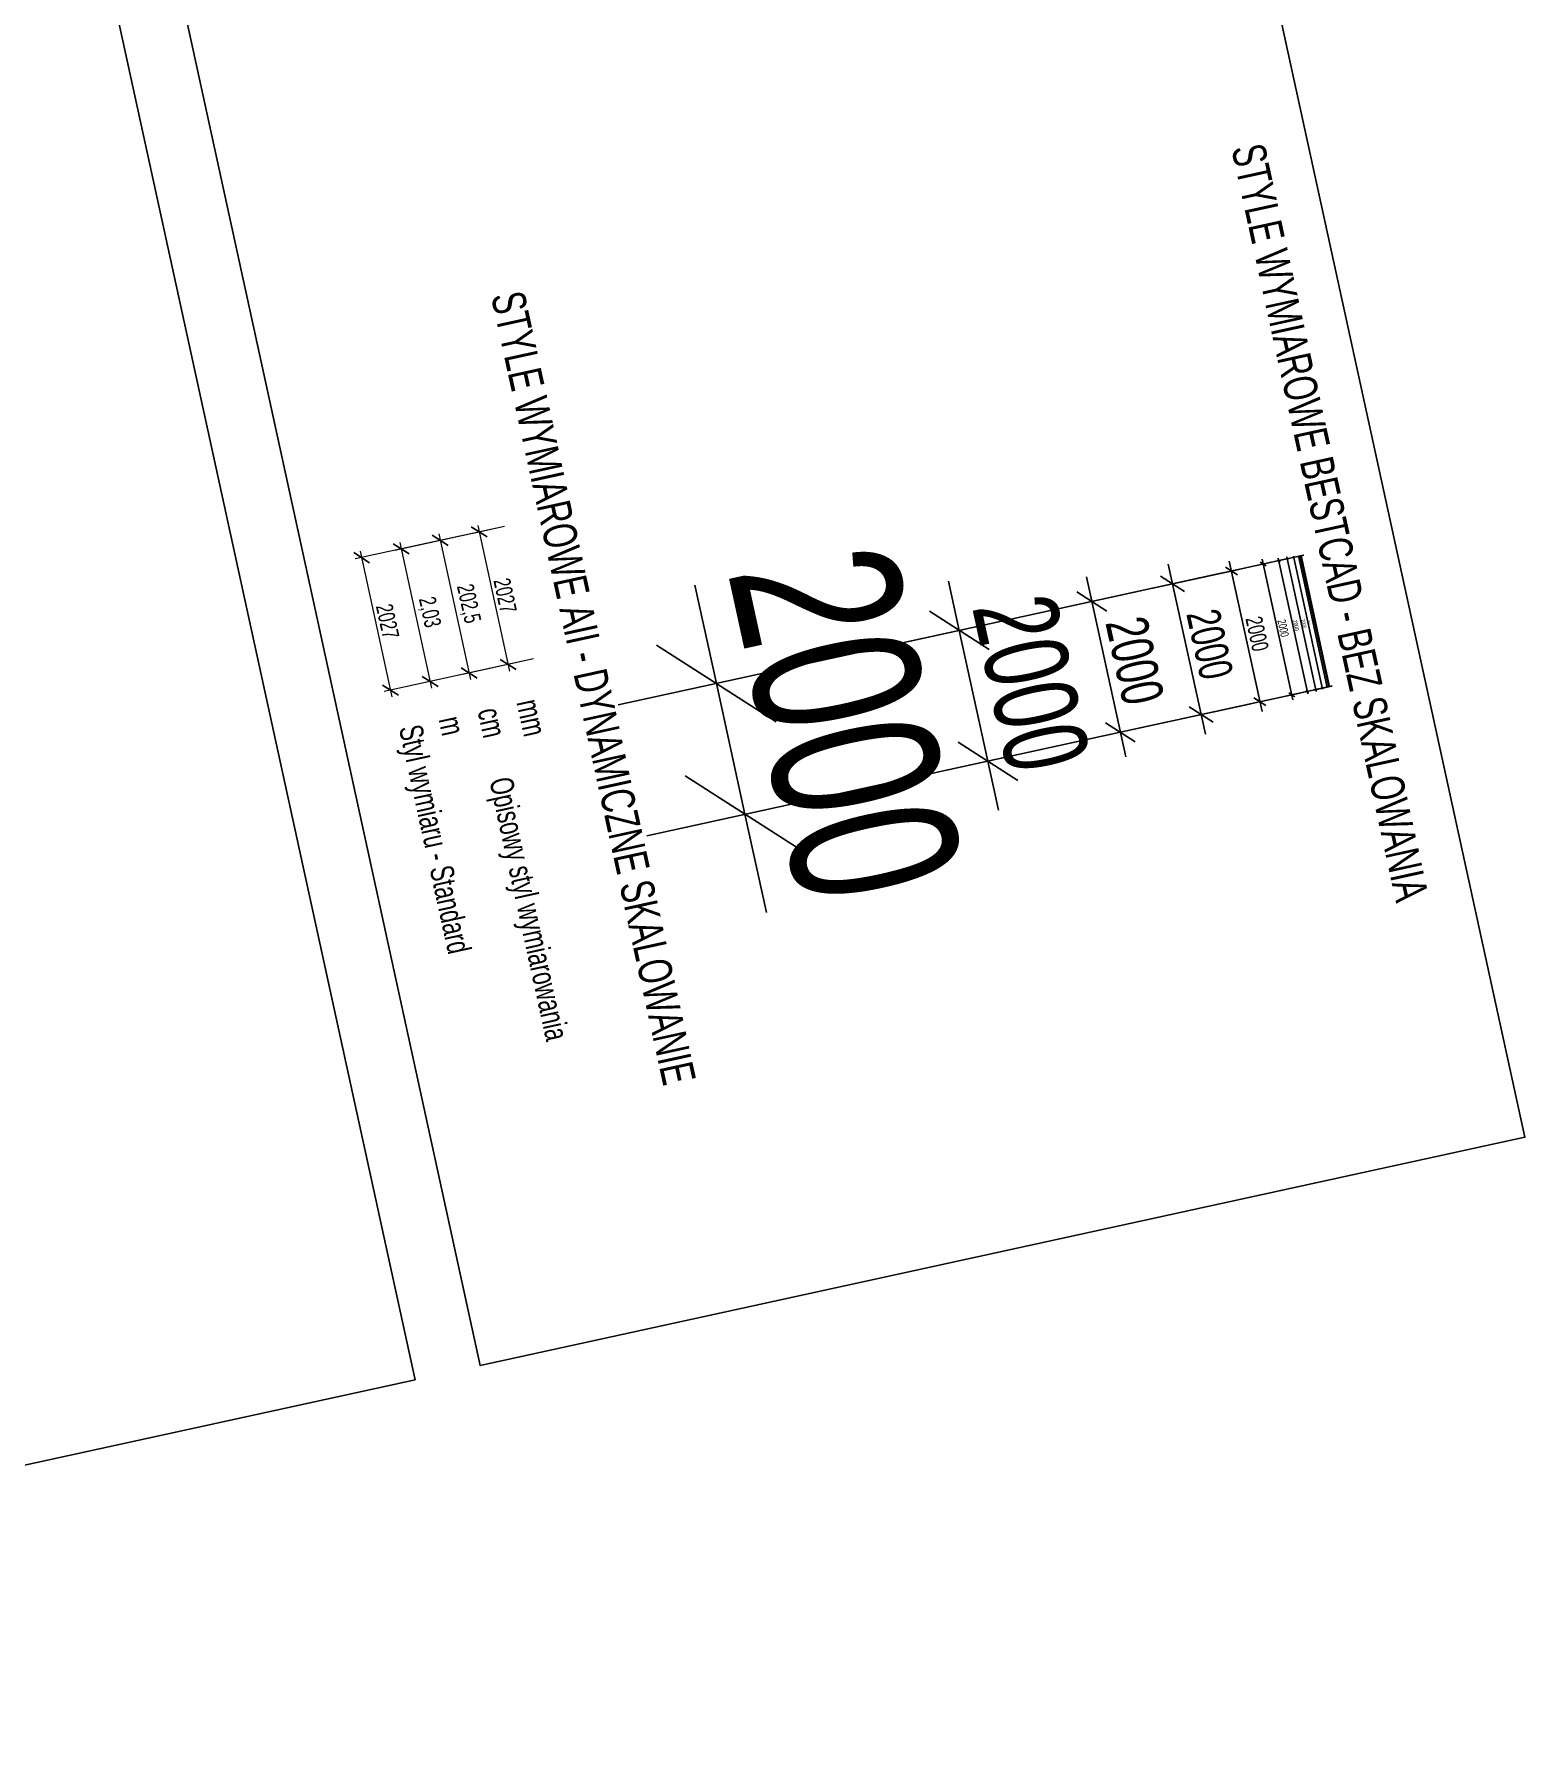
# Model space of a CAD drawing. Header units: metres. Extents: x 8416582 to 8417409, y 5771873 to 5772737.
# Drawn here: x 8416793.71 to 8416815.99, y 5772682.66 to 5772708.14 of the extents above; entities that cross this region are included whole.
import ezdxf
from ezdxf.enums import TextEntityAlignment as Align

# ---------------------------------------------------------------- set-up
doc = ezdxf.new("R2010")
doc.units = ezdxf.units.M
doc.header["$PDSIZE"] = 0.05
doc.layers.add('AII_M_opisy', color=1, linetype='Continuous', lineweight=25)
doc.layers.add('AII_M_opisy wymiary', color=1, linetype='Continuous', lineweight=25)
doc.layers.add('AII_M_pomoc', color=30, linetype='Continuous', plot=False)
doc.styles.add('CDMSTYLE', font='CDMSIMPL.shx', dxfattribs={"width": 0.7, "bigfont": 'CDMBIGPL.shx'})
doc.dimstyles.new('A2_wymiar_CM', dxfattribs={"dimscale": 0.1, "dimtxt": 2.5, "dimasz": 2, "dimexe": 1, "dimexo": 3, "dimgap": 0.5, "dimtad": 1, "dimdec": 1, "dimlfac": 100, "dimrnd": 0.5, "dimzin": 9, "dimtxsty": 'CDMSTYLE', "dimblk": 'OBLIQUE', "dimcen": 2.5, "dimdle": 1, "dimclrd": 7, "dimclre": 7, "dimadec": 1, "dimazin": 2, "dimtfac": 1, "dimtdec": 1, "dimtix": 1, "dimtmove": 2, "dimatfit": 3, "dimfxl": 1, "dimtvp": 1, "dimtolj": 1, "dimtzin": 0, "dimlwd": 18, "dimlwe": 18, "dimarcsym": 0})
doc.dimstyles.new('A2_wymiar_M', dxfattribs={"dimscale": 0.1, "dimtxt": 2.5, "dimasz": 2, "dimexe": 1, "dimexo": 3, "dimgap": 0.5, "dimtad": 1, "dimrnd": 0.01, "dimzin": 9, "dimtxsty": 'CDMSTYLE', "dimblk": 'OBLIQUE', "dimcen": 2.5, "dimdle": 1, "dimclrd": 7, "dimclre": 7, "dimadec": 1, "dimazin": 2, "dimtfac": 1, "dimtix": 1, "dimtmove": 2, "dimatfit": 3, "dimfxl": 1, "dimtvp": 1, "dimtolj": 1, "dimtzin": 0, "dimlwd": 18, "dimlwe": 18, "dimarcsym": 0})
doc.dimstyles.new('A2_Wymiar_MM', dxfattribs={"dimscale": 0.1, "dimtxt": 2.5, "dimasz": 2, "dimexe": 1, "dimexo": 3, "dimgap": 0.5, "dimtad": 1, "dimdec": 0, "dimlfac": 1000, "dimrnd": 1, "dimzin": 1, "dimtxsty": 'CDMSTYLE', "dimblk": 'OBLIQUE', "dimcen": 2.5, "dimdle": 1, "dimclrd": 7, "dimclre": 7, "dimadec": 1, "dimazin": 2, "dimtfac": 1, "dimtdec": 0, "dimtix": 1, "dimtmove": 2, "dimatfit": 0, "dimfxl": 1, "dimtvp": 1, "dimtolj": 1, "dimtzin": 0, "dimlwd": 18, "dimlwe": 18, "dimarcsym": 0})
doc.dimstyles.new('CDM-ME1000MM', dxfattribs={"dimtxt": 2.5, "dimasz": 1.5, "dimexe": 1.5, "dimexo": 5, "dimgap": 0.5, "dimtad": 1, "dimdec": 0, "dimlfac": 1000, "dimrnd": 1, "dimzin": 9, "dimtxsty": 'CDMSTYLE', "dimblk": 'OBLIQUE', "dimcen": 2.5, "dimdle": 1.5, "dimclrd": 9, "dimclre": 9, "dimclrt": 1, "dimadec": 1, "dimazin": 2, "dimtfac": 1, "dimtdec": 1, "dimtix": 1, "dimtmove": 2, "dimatfit": 3, "dimldrblk": 'DOT', "dimfxl": 1, "dimtvp": 1, "dimtolj": 1, "dimtzin": 0, "dimlwd": 25, "dimlwe": 25, "dimarcsym": 0})
doc.dimstyles.new('CDM-ME100MM', dxfattribs={"dimscale": 0.1, "dimtxt": 2.5, "dimasz": 1.5, "dimexe": 1.5, "dimexo": 5, "dimgap": 0.5, "dimtad": 1, "dimdec": 0, "dimlfac": 1000, "dimrnd": 1, "dimzin": 9, "dimtxsty": 'CDMSTYLE', "dimblk": 'OBLIQUE', "dimcen": 2.5, "dimdle": 1.5, "dimclrd": 9, "dimclre": 9, "dimclrt": 1, "dimadec": 1, "dimazin": 2, "dimtfac": 1, "dimtdec": 0, "dimtix": 1, "dimtmove": 2, "dimatfit": 3, "dimfxl": 1, "dimtvp": 1, "dimtolj": 1, "dimtzin": 0, "dimlwd": 25, "dimlwe": 25, "dimarcsym": 0})
doc.dimstyles.new('CDM-ME10MM', dxfattribs={"dimscale": 0.01, "dimtxt": 2.5, "dimasz": 1.5, "dimexe": 1.5, "dimexo": 5, "dimgap": 0.5, "dimtad": 1, "dimdec": 0, "dimlfac": 1000, "dimrnd": 1, "dimzin": 9, "dimtxsty": 'CDMSTYLE', "dimblk": 'OBLIQUE', "dimcen": 2.5, "dimdle": 1.5, "dimclrd": 9, "dimclre": 9, "dimclrt": 1, "dimadec": 1, "dimazin": 2, "dimtfac": 1, "dimtdec": 1, "dimtix": 1, "dimtmove": 2, "dimatfit": 3, "dimldrblk": 'DOT', "dimfxl": 1, "dimtvp": 1, "dimtolj": 1, "dimtzin": 0, "dimlwd": 25, "dimlwe": 25, "dimarcsym": 0})
doc.dimstyles.new('CDM-ME1MM', dxfattribs={"dimscale": 0.001, "dimtxt": 2.5, "dimasz": 1.5, "dimexe": 1.5, "dimexo": 5, "dimgap": 0.5, "dimtad": 1, "dimdec": 0, "dimlfac": 1000, "dimrnd": 1, "dimzin": 9, "dimtxsty": 'CDMSTYLE', "dimblk": 'OBLIQUE', "dimcen": 2.5, "dimdle": 1.5, "dimclrd": 9, "dimclre": 9, "dimclrt": 1, "dimadec": 1, "dimazin": 2, "dimtfac": 1, "dimtdec": 1, "dimtix": 1, "dimtmove": 2, "dimatfit": 3, "dimldrblk": 'DOT', "dimfxl": 1, "dimtvp": 1, "dimtolj": 1, "dimtzin": 0, "dimlwd": 25, "dimlwe": 25, "dimarcsym": 0})
doc.dimstyles.new('CDM-ME200MM', dxfattribs={"dimscale": 0.2, "dimtxt": 2.5, "dimasz": 1.5, "dimexe": 1.5, "dimexo": 5, "dimgap": 0.5, "dimtad": 1, "dimdec": 0, "dimlfac": 1000, "dimrnd": 1, "dimzin": 9, "dimtxsty": 'CDMSTYLE', "dimblk": 'OBLIQUE', "dimcen": 2.5, "dimdle": 1.5, "dimclrd": 9, "dimclre": 9, "dimclrt": 1, "dimadec": 1, "dimazin": 2, "dimtfac": 1, "dimtdec": 0, "dimtix": 1, "dimtmove": 2, "dimatfit": 3, "dimfxl": 1, "dimtvp": 1, "dimtolj": 1, "dimtzin": 0, "dimlwd": 25, "dimlwe": 25, "dimarcsym": 0})
doc.dimstyles.new('CDM-ME20MM', dxfattribs={"dimscale": 0.02, "dimtxt": 2.5, "dimasz": 1.5, "dimexe": 1.5, "dimexo": 5, "dimgap": 0.5, "dimtad": 1, "dimdec": 0, "dimlfac": 1000, "dimrnd": 1, "dimzin": 9, "dimtxsty": 'CDMSTYLE', "dimblk": 'OBLIQUE', "dimcen": 2.5, "dimdle": 1.5, "dimclrd": 9, "dimclre": 9, "dimclrt": 1, "dimadec": 1, "dimazin": 2, "dimtfac": 1, "dimtdec": 1, "dimtix": 1, "dimtmove": 2, "dimatfit": 3, "dimldrblk": 'DOT', "dimfxl": 1, "dimtvp": 1, "dimtolj": 1, "dimtzin": 0, "dimlwd": 25, "dimlwe": 25, "dimarcsym": 0})
doc.dimstyles.new('CDM-ME250MM', dxfattribs={"dimscale": 0.25, "dimtxt": 2.5, "dimasz": 1.5, "dimexe": 1.5, "dimexo": 5, "dimgap": 0.5, "dimtad": 1, "dimdec": 0, "dimlfac": 1000, "dimrnd": 1, "dimzin": 9, "dimtxsty": 'CDMSTYLE', "dimblk": 'OBLIQUE', "dimcen": 2.5, "dimdle": 1.5, "dimclrd": 9, "dimclre": 9, "dimclrt": 1, "dimadec": 1, "dimazin": 2, "dimtfac": 1, "dimtdec": 1, "dimtix": 1, "dimtmove": 2, "dimatfit": 3, "dimldrblk": 'DOT', "dimfxl": 1, "dimtvp": 1, "dimtolj": 1, "dimtzin": 0, "dimlwd": 25, "dimlwe": 25, "dimarcsym": 0})
doc.dimstyles.new('CDM-ME25MM', dxfattribs={"dimscale": 0.025, "dimtxt": 2.5, "dimasz": 1.5, "dimexe": 1.5, "dimexo": 5, "dimgap": 0.5, "dimtad": 1, "dimdec": 0, "dimlfac": 1000, "dimrnd": 1, "dimzin": 9, "dimtxsty": 'CDMSTYLE', "dimblk": 'OBLIQUE', "dimcen": 2.5, "dimdle": 1.5, "dimclrd": 9, "dimclre": 9, "dimclrt": 1, "dimadec": 1, "dimazin": 2, "dimtfac": 1, "dimtdec": 1, "dimtix": 1, "dimtmove": 2, "dimatfit": 3, "dimldrblk": 'DOT', "dimfxl": 1, "dimtvp": 1, "dimtolj": 1, "dimtzin": 0, "dimlwd": 25, "dimlwe": 25, "dimarcsym": 0})
doc.dimstyles.new('CDM-ME2MM', dxfattribs={"dimscale": 0.002, "dimtxt": 2.5, "dimasz": 1.5, "dimexe": 1.5, "dimexo": 5, "dimgap": 0.5, "dimtad": 1, "dimdec": 0, "dimlfac": 1000, "dimrnd": 1, "dimzin": 9, "dimtxsty": 'CDMSTYLE', "dimblk": 'OBLIQUE', "dimcen": 2.5, "dimdle": 1.5, "dimclrd": 9, "dimclre": 9, "dimclrt": 1, "dimadec": 1, "dimazin": 2, "dimtfac": 1, "dimtdec": 1, "dimtix": 1, "dimtmove": 2, "dimatfit": 3, "dimldrblk": 'DOT', "dimfxl": 1, "dimtvp": 1, "dimtolj": 1, "dimtzin": 0, "dimlwd": 25, "dimlwe": 25, "dimarcsym": 0})
doc.dimstyles.new('CDM-ME500MM', dxfattribs={"dimscale": 0.5, "dimtxt": 2.5, "dimasz": 1.5, "dimexe": 1.5, "dimexo": 5, "dimgap": 0.5, "dimtad": 1, "dimdec": 0, "dimlfac": 1000, "dimrnd": 1, "dimzin": 9, "dimtxsty": 'CDMSTYLE', "dimblk": 'OBLIQUE', "dimcen": 2.5, "dimdle": 1.5, "dimclrd": 9, "dimclre": 9, "dimclrt": 1, "dimadec": 1, "dimazin": 2, "dimtfac": 1, "dimtdec": 1, "dimtix": 1, "dimtmove": 2, "dimatfit": 3, "dimldrblk": 'DOT', "dimfxl": 1, "dimtvp": 1, "dimtolj": 1, "dimtzin": 0, "dimlwd": 25, "dimlwe": 25, "dimarcsym": 0})
doc.dimstyles.new('CDM-ME50MM', dxfattribs={"dimscale": 0.05, "dimtxt": 2.5, "dimasz": 1.5, "dimexe": 1.5, "dimexo": 5, "dimgap": 0.5, "dimtad": 1, "dimdec": 0, "dimlfac": 1000, "dimrnd": 1, "dimzin": 9, "dimtxsty": 'CDMSTYLE', "dimblk": 'OBLIQUE', "dimcen": 2.5, "dimdle": 1.5, "dimclrd": 9, "dimclre": 9, "dimclrt": 1, "dimadec": 1, "dimazin": 2, "dimtfac": 1, "dimtdec": 0, "dimtix": 1, "dimtmove": 2, "dimatfit": 3, "dimfxl": 1, "dimtvp": 1, "dimtolj": 1, "dimtzin": 0, "dimlwd": 25, "dimlwe": 25, "dimarcsym": 0})
doc.dimstyles.new('CDM-ME5MM', dxfattribs={"dimscale": 0.005, "dimtxt": 2.5, "dimasz": 1.5, "dimexe": 1.5, "dimexo": 5, "dimgap": 0.5, "dimtad": 1, "dimdec": 0, "dimlfac": 1000, "dimrnd": 1, "dimzin": 9, "dimtxsty": 'CDMSTYLE', "dimblk": 'OBLIQUE', "dimcen": 2.5, "dimdle": 1.5, "dimclrd": 9, "dimclre": 9, "dimclrt": 1, "dimadec": 1, "dimazin": 2, "dimtfac": 1, "dimtdec": 1, "dimtix": 1, "dimtmove": 2, "dimatfit": 3, "dimldrblk": 'DOT', "dimfxl": 1, "dimtvp": 1, "dimtolj": 1, "dimtzin": 0, "dimlwd": 25, "dimlwe": 25, "dimarcsym": 0})
doc.dimstyles.get("Standard").update_dxf_attribs({"dimscale": 0.1, "dimtxt": 2.5, "dimasz": 2, "dimexe": 1, "dimexo": 3, "dimgap": 0.5, "dimtad": 1, "dimdec": 0, "dimlfac": 1000, "dimrnd": 1, "dimzin": 0, "dimdsep": 46, "dimtxsty": 'CDMSTYLE', "dimblk": 'OBLIQUE', "dimcen": 0, "dimdle": 1, "dimclrd": 7, "dimclre": 7, "dimadec": 0, "dimazin": 0, "dimtfac": 1, "dimtdec": 0, "dimtix": 1, "dimtofl": 0, "dimtmove": 2, "dimatfit": 0, "dimfxl": 1, "dimtolj": 1, "dimtzin": 0, "dimlwd": 18, "dimlwe": 18, "dimarcsym": 0})

# ---------------------------------------------------------------- blocks, each defined once
blk = doc.blocks.new('_OBLIQUE')
at = {"color": 0, "linetype": 'ByBlock'}
blk.add_line((-0.5, -0.5), (0.5, 0.5), dxfattribs=at)
blk = doc.blocks.new('*D448')
at = {"layer": 'AII_M_opisy wymiary', "color": 7, "lineweight": 18}
for p, q in [((8416800.741, 5772700.787), (8416799.101, 5772700.429)), ((8416799.178, 5772700.548), (8416799.653, 5772698.373)), ((8416801.174, 5772698.807), (8416799.534, 5772698.449))]:
    blk.add_line(p, q, dxfattribs=at)
at = {"layer": 'Defpoints', "color": 0, "lineweight": 25}
for p in [(8416801.034, 5772700.851), (8416801.467, 5772698.871), (8416799.631, 5772698.47)]:
    blk.add_point(p, dxfattribs=at)
at = {"layer": 'AII_M_opisy wymiary', "color": 7, "lineweight": 18, "xscale": 0.2, "yscale": 0.2, "zscale": 0.2}
for p, rotation in [((8416799.199, 5772700.451), 102.320078944778), ((8416799.631, 5772698.47), 282.3200789447779)]:
    blk.add_blockref('_OBLIQUE', p, dxfattribs=dict(at, rotation=rotation))
at = {"layer": 'AII_M_opisy wymiary', "color": 0, "insert": (8416799.609, 5772699.503), "char_height": 0.25, "attachment_point": 5, "rotation": 282.3201, "style": 'CDMSTYLE'}
blk.add_mtext('\\A1;2,03', dxfattribs=at)
blk = doc.blocks.new('*D449')
at = {"layer": 'AII_M_opisy wymiary', "color": 7, "lineweight": 18}
for p, q in [((8416800.741, 5772700.787), (8416799.683, 5772700.556)), ((8416799.759, 5772700.675), (8416800.235, 5772698.5)), ((8416801.174, 5772698.807), (8416800.116, 5772698.576))]:
    blk.add_line(p, q, dxfattribs=at)
at = {"layer": 'Defpoints', "color": 0, "lineweight": 25}
for p in [(8416801.034, 5772700.851), (8416801.467, 5772698.871), (8416800.213, 5772698.598)]:
    blk.add_point(p, dxfattribs=at)
at = {"layer": 'AII_M_opisy wymiary', "color": 7, "lineweight": 18, "xscale": 0.2, "yscale": 0.2, "zscale": 0.2}
for p, rotation in [((8416799.781, 5772700.578), 102.320078944778), ((8416800.213, 5772698.598), 282.3200789447779)]:
    blk.add_blockref('_OBLIQUE', p, dxfattribs=dict(at, rotation=rotation))
at = {"layer": 'AII_M_opisy wymiary', "color": 0, "insert": (8416800.191, 5772699.63), "char_height": 0.25, "attachment_point": 5, "rotation": 282.3201, "style": 'CDMSTYLE'}
blk.add_mtext('\\A1;202,5', dxfattribs=at)
blk = doc.blocks.new('*D450')
at = {"layer": 'AII_M_opisy wymiary', "color": 7, "lineweight": 18}
for p, q in [((8416800.741, 5772700.787), (8416800.266, 5772700.683)), ((8416800.342, 5772700.802), (8416800.817, 5772698.627)), ((8416801.174, 5772698.807), (8416800.698, 5772698.703))]:
    blk.add_line(p, q, dxfattribs=at)
at = {"layer": 'Defpoints', "color": 0, "lineweight": 25}
for p in [(8416801.034, 5772700.851), (8416801.467, 5772698.871), (8416800.796, 5772698.725)]:
    blk.add_point(p, dxfattribs=at)
at = {"layer": 'AII_M_opisy wymiary', "color": 7, "lineweight": 18, "xscale": 0.2, "yscale": 0.2, "zscale": 0.2}
for p, rotation in [((8416800.363, 5772700.705), 102.320078944778), ((8416800.796, 5772698.725), 282.3200789447779)]:
    blk.add_blockref('_OBLIQUE', p, dxfattribs=dict(at, rotation=rotation))
at = {"layer": 'AII_M_opisy wymiary', "color": 0, "insert": (8416800.75, 5772699.752), "char_height": 0.25, "attachment_point": 5, "rotation": 282.3201, "style": 'CDMSTYLE'}
blk.add_mtext('\\A1;2027', dxfattribs=at)
blk = doc.blocks.new('*D434')
at = {"layer": 'AII_M_opisy wymiary', "color": 7, "lineweight": 18, "ltscale": 0.5, "transparency": 16777216}
for p, q in [((8416800.741, 5772700.787), (8416798.509, 5772700.3)), ((8416798.585, 5772700.419), (8416799.06, 5772698.243)), ((8416801.174, 5772698.807), (8416798.941, 5772698.32))]:
    blk.add_line(p, q, dxfattribs=at)
at = {"layer": 'Defpoints', "color": 0, "lineweight": 25, "ltscale": 0.5, "transparency": 16777216}
for p in [(8416801.034, 5772700.851), (8416801.467, 5772698.871), (8416799.039, 5772698.341)]:
    blk.add_point(p, dxfattribs=at)
at = {"layer": 'AII_M_opisy wymiary', "color": 7, "lineweight": 18, "ltscale": 0.5, "transparency": 16777216, "xscale": 0.2, "yscale": 0.2, "zscale": 0.2}
for p, rotation in [((8416798.607, 5772700.321), 102.320078944778), ((8416799.039, 5772698.341), 282.3200789447779)]:
    blk.add_blockref('_OBLIQUE', p, dxfattribs=dict(at, rotation=rotation))
at = {"layer": 'AII_M_opisy wymiary', "color": 0, "ltscale": 0.5, "transparency": 16777216, "insert": (8416798.994, 5772699.368), "char_height": 0.25, "attachment_point": 5, "rotation": 282.3201, "style": 'CDMSTYLE'}
blk.add_mtext('\\A1;2027', dxfattribs=at)
blk = doc.blocks.new('*D436')
at = {"layer": 'AII_M_opisy wymiary', "color": 9, "lineweight": 25, "transparency": 16777216}
for p, q in [((8416812.663, 5772700.353), (8416812.596, 5772700.339)), ((8416812.602, 5772700.348), (8416813.032, 5772698.379)), ((8416813.089, 5772698.4), (8416813.023, 5772698.385))]:
    blk.add_line(p, q, dxfattribs=at)
at = {"layer": 'Defpoints', "color": 0, "lineweight": 25, "transparency": 16777216}
for p in [(8416812.687, 5772700.359), (8416813.03, 5772698.387), (8416813.114, 5772698.405)]:
    blk.add_point(p, dxfattribs=at)
at = {"layer": 'AII_M_opisy wymiary', "color": 9, "lineweight": 25, "transparency": 16777216, "xscale": 0.0075, "yscale": 0.0075, "zscale": 0.0075}
for p, rotation in [((8416812.603, 5772700.34), 102.320078944778), ((8416813.03, 5772698.387), 282.3200789447779)]:
    blk.add_blockref('_OBLIQUE', p, dxfattribs=dict(at, rotation=rotation))
at = {"layer": 'AII_M_opisy wymiary', "color": 1, "lineweight": 25, "transparency": 16777216, "insert": (8416812.825, 5772699.365), "char_height": 0.0125, "attachment_point": 5, "rotation": 282.3201, "style": 'CDMSTYLE'}
blk.add_mtext('\\A1;2000', dxfattribs=at)
blk = doc.blocks.new('_DOT')
at = {"color": 0, "linetype": 'ByBlock'}
blk.add_line((-0.5, 0), (-1, 0), dxfattribs=at)
at = {"color": 0, "linetype": 'ByBlock', "const_width": 0.5}
blk.add_lwpolyline([(-0.25, 0, 1), (0.25, 0, 1)], format="xyb", close=True, dxfattribs=at)
blk = doc.blocks.new('*D437')
at = {"layer": 'AII_M_opisy wymiary', "color": 9, "lineweight": 25, "transparency": 16777216}
for p, q in [((8416812.638, 5772700.348), (8416812.518, 5772700.322)), ((8416812.529, 5772700.34), (8416812.963, 5772698.356)), ((8416813.065, 5772698.394), (8416812.945, 5772698.368))]:
    blk.add_line(p, q, dxfattribs=at)
at = {"layer": 'Defpoints', "color": 0, "lineweight": 25, "transparency": 16777216}
for p in [(8416812.687, 5772700.359), (8416812.959, 5772698.371), (8416813.114, 5772698.405)]:
    blk.add_point(p, dxfattribs=at)
at = {"layer": 'AII_M_opisy wymiary', "color": 9, "lineweight": 25, "transparency": 16777216, "xscale": 0.015, "yscale": 0.015, "zscale": 0.015}
for p, rotation in [((8416812.533, 5772700.325), 102.320078944778), ((8416812.959, 5772698.371), 282.3200789447779)]:
    blk.add_blockref('_OBLIQUE', p, dxfattribs=dict(at, rotation=rotation))
at = {"layer": 'AII_M_opisy wymiary', "color": 1, "lineweight": 25, "transparency": 16777216, "insert": (8416812.763, 5772699.352), "char_height": 0.025, "attachment_point": 5, "rotation": 282.3201, "style": 'CDMSTYLE'}
blk.add_mtext('\\A1;2000', dxfattribs=at)
blk = doc.blocks.new('*D438')
at = {"layer": 'AII_M_opisy wymiary', "color": 9, "lineweight": 25, "transparency": 16777216}
for p, q in [((8416812.589, 5772700.337), (8416812.408, 5772700.298)), ((8416812.431, 5772700.333), (8416812.87, 5772698.321)), ((8416813.016, 5772698.384), (8416812.835, 5772698.344))]:
    blk.add_line(p, q, dxfattribs=at)
at = {"layer": 'Defpoints', "color": 0, "lineweight": 25, "transparency": 16777216}
for p in [(8416812.687, 5772700.359), (8416812.864, 5772698.35), (8416813.114, 5772698.405)]:
    blk.add_point(p, dxfattribs=at)
at = {"layer": 'AII_M_opisy wymiary', "color": 9, "lineweight": 25, "transparency": 16777216, "xscale": 0.03, "yscale": 0.03, "zscale": 0.03}
for p, rotation in [((8416812.437, 5772700.304), 102.320078944778), ((8416812.864, 5772698.35), 282.3200789447779)]:
    blk.add_blockref('_OBLIQUE', p, dxfattribs=dict(at, rotation=rotation))
at = {"layer": 'AII_M_opisy wymiary', "color": 1, "lineweight": 25, "transparency": 16777216, "insert": (8416812.685, 5772699.335), "char_height": 0.05, "attachment_point": 5, "rotation": 282.3201, "style": 'CDMSTYLE'}
blk.add_mtext('\\A1;2000', dxfattribs=at)
blk = doc.blocks.new('*D439')
at = {"layer": 'AII_M_opisy wymiary', "color": 9, "lineweight": 25, "transparency": 16777216}
for p, q in [((8416812.565, 5772700.332), (8416812.274, 5772700.269)), ((8416812.302, 5772700.313), (8416812.745, 5772698.286)), ((8416812.992, 5772698.378), (8416812.701, 5772698.315))]:
    blk.add_line(p, q, dxfattribs=at)
at = {"layer": 'Defpoints', "color": 0, "lineweight": 25, "transparency": 16777216}
for p in [(8416812.687, 5772700.359), (8416813.114, 5772698.405), (8416812.737, 5772698.323)]:
    blk.add_point(p, dxfattribs=at)
at = {"layer": 'AII_M_opisy wymiary', "color": 9, "lineweight": 25, "transparency": 16777216, "xscale": 0.03750000000000001, "yscale": 0.03750000000000001, "zscale": 0.03750000000000001}
for p, rotation in [((8416812.31, 5772700.277), 102.320078944778), ((8416812.737, 5772698.323), 282.3200789447779)]:
    blk.add_blockref('_OBLIQUE', p, dxfattribs=dict(at, rotation=rotation))
at = {"layer": 'AII_M_opisy wymiary', "color": 1, "lineweight": 25, "transparency": 16777216, "insert": (8416812.567, 5772699.309), "char_height": 0.0625, "attachment_point": 5, "rotation": 282.3201, "style": 'CDMSTYLE'}
blk.add_mtext('\\A1;2000', dxfattribs=at)
blk = doc.blocks.new('*D440')
at = {"layer": 'AII_M_opisy wymiary', "color": 9, "lineweight": 25, "transparency": 16777216}
for p, q in [((8416812.443, 5772700.305), (8416812.003, 5772700.209)), ((8416812.06, 5772700.299), (8416812.519, 5772698.198)), ((8416812.87, 5772698.351), (8416812.43, 5772698.255))]:
    blk.add_line(p, q, dxfattribs=at)
at = {"layer": 'Defpoints', "color": 0, "lineweight": 25, "transparency": 16777216}
for p in [(8416812.687, 5772700.359), (8416813.114, 5772698.405), (8416812.503, 5772698.271)]:
    blk.add_point(p, dxfattribs=at)
at = {"layer": 'AII_M_opisy wymiary', "color": 9, "lineweight": 25, "transparency": 16777216, "xscale": 0.07500000000000001, "yscale": 0.07500000000000001, "zscale": 0.07500000000000001}
for p, rotation in [((8416812.076, 5772700.225), 102.320078944778), ((8416812.503, 5772698.271), 282.3200789447779)]:
    blk.add_blockref('_OBLIQUE', p, dxfattribs=dict(at, rotation=rotation))
at = {"layer": 'AII_M_opisy wymiary', "color": 1, "lineweight": 25, "transparency": 16777216, "insert": (8416812.375, 5772699.267), "char_height": 0.125, "attachment_point": 5, "rotation": 282.3201, "style": 'CDMSTYLE'}
blk.add_mtext('\\A1;2000', dxfattribs=at)
blk = doc.blocks.new('*D441')
at = {"layer": 'AII_M_opisy wymiary', "color": 9, "lineweight": 25, "transparency": 16777216}
for p, q in [((8416812.199, 5772700.252), (8416811.454, 5772700.09)), ((8416811.569, 5772700.268), (8416812.06, 5772698.021)), ((8416812.625, 5772698.298), (8416811.881, 5772698.136))]:
    blk.add_line(p, q, dxfattribs=at)
at = {"layer": 'Defpoints', "color": 0, "lineweight": 25, "transparency": 16777216}
for p in [(8416812.687, 5772700.359), (8416813.114, 5772698.405), (8416812.028, 5772698.168)]:
    blk.add_point(p, dxfattribs=at)
at = {"layer": 'AII_M_opisy wymiary', "color": 9, "lineweight": 25, "transparency": 16777216, "xscale": 0.15, "yscale": 0.15, "zscale": 0.15}
for p, rotation in [((8416811.601, 5772700.122), 102.320078944778), ((8416812.028, 5772698.168), 282.3200789447779)]:
    blk.add_blockref('_OBLIQUE', p, dxfattribs=dict(at, rotation=rotation))
at = {"layer": 'AII_M_opisy wymiary', "color": 1, "lineweight": 25, "transparency": 16777216, "insert": (8416811.985, 5772699.182), "char_height": 0.25, "attachment_point": 5, "rotation": 282.3201, "style": 'CDMSTYLE'}
blk.add_mtext('\\A1;2000', dxfattribs=at)
blk = doc.blocks.new('*D442')
at = {"layer": 'AII_M_opisy wymiary', "color": 9, "lineweight": 25, "transparency": 16777216}
for p, q in [((8416811.71, 5772700.145), (8416810.428, 5772699.865)), ((8416810.657, 5772700.223), (8416811.212, 5772697.682)), ((8416812.137, 5772698.191), (8416810.855, 5772697.912))]:
    blk.add_line(p, q, dxfattribs=at)
at = {"layer": 'Defpoints', "color": 0, "lineweight": 25, "transparency": 16777216}
for p in [(8416812.687, 5772700.359), (8416813.114, 5772698.405), (8416811.148, 5772697.976)]:
    blk.add_point(p, dxfattribs=at)
at = {"layer": 'AII_M_opisy wymiary', "color": 9, "lineweight": 25, "transparency": 16777216, "xscale": 0.3, "yscale": 0.3, "zscale": 0.3}
for p, rotation in [((8416810.721, 5772699.929), 102.320078944778), ((8416811.148, 5772697.976), 282.3200789447779)]:
    blk.add_blockref('_OBLIQUE', p, dxfattribs=dict(at, rotation=rotation))
at = {"layer": 'AII_M_opisy wymiary', "color": 1, "lineweight": 25, "transparency": 16777216, "insert": (8416811.277, 5772699.027), "char_height": 0.5, "attachment_point": 5, "rotation": 282.3201, "style": 'CDMSTYLE'}
blk.add_mtext('\\A1;2000', dxfattribs=at)
blk = doc.blocks.new('*D443')
at = {"layer": 'AII_M_opisy wymiary', "color": 9, "lineweight": 25, "transparency": 16777216}
for p, q in [((8416811.466, 5772700.092), (8416809.149, 5772699.586)), ((8416810.022, 5772697.346), (8416809.435, 5772700.032)), ((8416811.893, 5772698.138), (8416809.576, 5772697.632))]:
    blk.add_line(p, q, dxfattribs=at)
at = {"layer": 'Defpoints', "color": 0, "lineweight": 25, "transparency": 16777216}
for p in [(8416812.687, 5772700.359), (8416809.515, 5772699.666), (8416813.114, 5772698.405)]:
    blk.add_point(p, dxfattribs=at)
at = {"layer": 'AII_M_opisy wymiary', "color": 9, "lineweight": 25, "transparency": 16777216, "xscale": 0.375, "yscale": 0.375, "zscale": 0.375}
for p, rotation in [((8416809.515, 5772699.666), 102.320078944778), ((8416809.942, 5772697.712), 282.3200789447779)]:
    blk.add_blockref('_OBLIQUE', p, dxfattribs=dict(at, rotation=rotation))
at = {"layer": 'AII_M_opisy wymiary', "color": 1, "lineweight": 25, "transparency": 16777216, "insert": (8416810.156, 5772698.782), "char_height": 0.625, "attachment_point": 5, "rotation": 282.3201, "style": 'CDMSTYLE'}
blk.add_mtext('\\A1;2000', dxfattribs=at)
blk = doc.blocks.new('*D444')
at = {"layer": 'AII_M_opisy wymiary', "color": 9, "lineweight": 25, "transparency": 16777216}
for p, q in [((8416807.536, 5772699.234), (8416807.376, 5772699.967)), ((8416810.245, 5772699.825), (8416806.804, 5772699.074)), ((8416807.536, 5772699.234), (8416807.963, 5772697.28)), ((8416810.671, 5772697.871), (8416807.23, 5772697.12)), ((8416807.963, 5772697.28), (8416808.123, 5772696.547))]:
    blk.add_line(p, q, dxfattribs=at)
at = {"layer": 'Defpoints', "color": 0, "lineweight": 25, "transparency": 16777216}
for p in [(8416812.687, 5772700.359), (8416813.114, 5772698.405), (8416807.963, 5772697.28)]:
    blk.add_point(p, dxfattribs=at)
at = {"layer": 'AII_M_opisy wymiary', "color": 9, "lineweight": 25, "transparency": 16777216, "xscale": 0.75, "yscale": 0.75, "zscale": 0.75}
for p, rotation in [((8416807.536, 5772699.234), 282.3200789447779), ((8416807.963, 5772697.28), 102.320078944778)]:
    blk.add_blockref('_OBLIQUE', p, dxfattribs=dict(at, rotation=rotation))
at = {"layer": 'AII_M_opisy wymiary', "color": 1, "lineweight": 25, "transparency": 16777216, "insert": (8416808.604, 5772698.444), "char_height": 1.25, "attachment_point": 5, "rotation": 282.3201, "style": 'CDMSTYLE'}
blk.add_mtext('\\A1;2000', dxfattribs=at)
blk = doc.blocks.new('*D445')
at = {"layer": 'AII_M_opisy wymiary', "color": 9, "lineweight": 25, "transparency": 16777216}
for p, q in [((8416803.907, 5772698.441), (8416803.587, 5772699.907)), ((8416807.802, 5772699.292), (8416802.441, 5772698.121)), ((8416803.907, 5772698.441), (8416804.333, 5772696.487)), ((8416808.229, 5772697.338), (8416802.868, 5772696.167)), ((8416804.333, 5772696.487), (8416804.653, 5772695.022))]:
    blk.add_line(p, q, dxfattribs=at)
at = {"layer": 'Defpoints', "color": 0, "lineweight": 25, "transparency": 16777216}
for p in [(8416812.687, 5772700.359), (8416813.114, 5772698.405), (8416804.333, 5772696.487)]:
    blk.add_point(p, dxfattribs=at)
at = {"layer": 'AII_M_opisy wymiary', "color": 9, "lineweight": 25, "transparency": 16777216, "xscale": 1.5, "yscale": 1.5, "zscale": 1.5}
for p, rotation in [((8416803.907, 5772698.441), 282.3200789447779), ((8416804.333, 5772696.487), 102.320078944778)]:
    blk.add_blockref('_OBLIQUE', p, dxfattribs=dict(at, rotation=rotation))
at = {"layer": 'AII_M_opisy wymiary', "color": 1, "lineweight": 25, "transparency": 16777216, "insert": (8416805.83, 5772697.838), "char_height": 2.5, "attachment_point": 5, "rotation": 282.3201, "style": 'CDMSTYLE'}
blk.add_mtext('\\A1;2000', dxfattribs=at)
blk = doc.blocks.new('*D446')
at = {"layer": 'AII_M_opisy wymiary', "color": 9, "lineweight": 25, "transparency": 16777216}
for p, q in [((8416812.677, 5772700.357), (8416812.627, 5772700.346)), ((8416812.63, 5772700.349), (8416813.058, 5772698.389)), ((8416813.104, 5772698.403), (8416813.054, 5772698.392))]:
    blk.add_line(p, q, dxfattribs=at)
at = {"layer": 'Defpoints', "color": 0, "lineweight": 25, "transparency": 16777216}
for p in [(8416812.687, 5772700.359), (8416813.057, 5772698.392), (8416813.114, 5772698.405)]:
    blk.add_point(p, dxfattribs=at)
at = {"layer": 'AII_M_opisy wymiary', "color": 9, "lineweight": 25, "transparency": 16777216, "xscale": 0.003, "yscale": 0.003, "zscale": 0.003}
for p, rotation in [((8416812.63, 5772700.346), 102.320078944778), ((8416813.057, 5772698.392), 282.3200789447779)]:
    blk.add_blockref('_OBLIQUE', p, dxfattribs=dict(at, rotation=rotation))
at = {"layer": 'AII_M_opisy wymiary', "color": 1, "lineweight": 25, "transparency": 16777216, "insert": (8416812.847, 5772699.37), "char_height": 0.005, "attachment_point": 5, "rotation": 282.3201, "style": 'CDMSTYLE'}
blk.add_mtext('\\A1;2000', dxfattribs=at)
blk = doc.blocks.new('*D447')
at = {"layer": 'AII_M_opisy wymiary', "color": 9, "lineweight": 25, "transparency": 16777216}
for p, q in [((8416812.682, 5772700.358), (8416812.64, 5772700.348)), ((8416812.641, 5772700.35), (8416813.068, 5772698.393)), ((8416813.109, 5772698.404), (8416813.067, 5772698.395))]:
    blk.add_line(p, q, dxfattribs=at)
at = {"layer": 'Defpoints', "color": 0, "lineweight": 25, "transparency": 16777216}
for p in [(8416812.687, 5772700.359), (8416813.068, 5772698.395), (8416813.114, 5772698.405)]:
    blk.add_point(p, dxfattribs=at)
at = {"layer": 'AII_M_opisy wymiary', "color": 9, "lineweight": 25, "transparency": 16777216, "xscale": 0.0015, "yscale": 0.0015, "zscale": 0.0015}
for p, rotation in [((8416812.641, 5772700.349), 102.320078944778), ((8416813.068, 5772698.395), 282.3200789447779)]:
    blk.add_blockref('_OBLIQUE', p, dxfattribs=dict(at, rotation=rotation))
at = {"layer": 'AII_M_opisy wymiary', "color": 1, "lineweight": 25, "transparency": 16777216, "insert": (8416812.856, 5772699.372), "char_height": 0.0025, "attachment_point": 5, "rotation": 282.3201, "style": 'CDMSTYLE'}
blk.add_mtext('\\A1;2000', dxfattribs=at)

msp = doc.modelspace()

# ---------------------------------------------------------------- linework, layer by layer
at = {"layer": 'AII_M_pomoc', "linetype": 'Continuous', "lineweight": 25}
for points in [[(8416806.1142, 5772736.8631), (8416815.986, 5772691.663), (8416800.3795, 5772688.2545), (8416790.5077, 5772733.4546)], [(8416792.5457, 5772719.4442), (8416799.4041, 5772688.0415), (8416774.7834, 5772682.6643), (8416767.925, 5772714.067)]]:
    msp.add_lwpolyline(points, close=True, dxfattribs=at)

# ---------------------------------------------------------------- texts
at = {"layer": 'AII_M_opisy', "color": 40, "linetype": 'Continuous', "lineweight": 25, "style": 'CDMSTYLE', "width": 0.7}
for s, p in [('STYLE WYMIAROWE BESTCAD - BEZ SKALOWANIA', (8416811.5992, 5772706.4319)), ('STYLE WYMIAROWE AII - DYNAMICZNE SKALOWANIE', (8416800.5376, 5772704.2284))]:
    msp.add_text(s, height=0.5, rotation=282.32008, dxfattribs=at).set_placement(p)
for s, p in [('mm', (8416801.09, 5772698.1978)), ('m', (8416799.9257, 5772697.9435)), ('cm', (8416800.5074, 5772698.0706)), ('Styl wymiaru - Standard', (8416799.3332, 5772697.8141)), ('Opisowy styl wymiarowania', (8416800.6838, 5772697.0331))]:
    msp.add_text(s, height=0.35, rotation=282.32008, dxfattribs=at).set_placement(p, align=Align.MIDDLE_LEFT)

# ---------------------------------------------------------------- dimensions: what is measured, and where the dimension line sits
at = {"layer": 'AII_M_opisy wymiary', "color": 1, "lineweight": 25}
for base, p1, p2, dimstyle, picture, middle in [((8416804.3334, 5772696.4872), (8416812.6871, 5772700.3588), (8416813.1139, 5772698.4048), 'CDM-ME1000MM', '*D445', (8416805.8297, 5772697.8375)), ((8416807.963, 5772697.2799), (8416812.6871, 5772700.3588), (8416813.1139, 5772698.4048), 'CDM-ME500MM', '*D444', (8416808.6045, 5772698.4435)), ((8416809.5154, 5772699.6661), (8416813.1139, 5772698.4048), (8416812.6871, 5772700.3588), 'CDM-ME250MM', '*D443', (8416810.1562, 5772698.7824)), ((8416811.1481, 5772697.9755), (8416812.6871, 5772700.3588), (8416813.1139, 5772698.4048), 'CDM-ME200MM', '*D442', (8416811.2767, 5772699.0272)), ((8416812.0278, 5772698.1676), (8416812.6871, 5772700.3588), (8416813.1139, 5772698.4048), 'CDM-ME100MM', '*D441', (8416811.9854, 5772699.1819)), ((8416812.5031, 5772698.2714), (8416812.6871, 5772700.3588), (8416813.1139, 5772698.4048), 'CDM-ME50MM', '*D440', (8416812.3752, 5772699.2671)), ((8416812.7372, 5772698.3226), (8416812.6871, 5772700.3588), (8416813.1139, 5772698.4048), 'CDM-ME25MM', '*D439', (8416812.5665, 5772699.3089)), ((8416812.8639, 5772698.3502), (8416812.6871, 5772700.3588), (8416813.1139, 5772698.4048), 'CDM-ME20MM', '*D438', (8416812.6847, 5772699.3347)), ((8416812.9594, 5772698.3711), (8416812.6871, 5772700.3588), (8416813.1139, 5772698.4048), 'CDM-ME10MM', '*D437', (8416812.7632, 5772699.3518)), ((8416813.03, 5772698.3865), (8416812.6871, 5772700.3588), (8416813.1139, 5772698.4048), 'CDM-ME5MM', '*D436', (8416812.8252, 5772699.3654)), ((8416813.0569, 5772698.3924), (8416812.6871, 5772700.3588), (8416813.1139, 5772698.4048), 'CDM-ME2MM', '*D446', (8416812.8469, 5772699.3701)), ((8416813.0681, 5772698.3948), (8416812.6871, 5772700.3588), (8416813.1139, 5772698.4048), 'CDM-ME1MM', '*D447', (8416812.8564, 5772699.3722))]:
    dim = msp.add_linear_dim(base=base, p1=p1, p2=p2, angle=282.32008, dimstyle=dimstyle, dxfattribs=at)
    dim.commit()
    dim.dimension.update_dxf_attribs({"geometry": picture, "text_midpoint": middle})
at = {"layer": 'AII_M_opisy wymiary', "ltscale": 0.5}
dim = msp.add_linear_dim(base=(8416799.039, 5772698.341), p1=(8416801.0342, 5772700.8513), p2=(8416801.4667, 5772698.8712), angle=282.32008, dimstyle='Standard', dxfattribs=at)
dim.commit()
dim.dimension.update_dxf_attribs({"geometry": '*D434', "text_midpoint": (8416798.9937, 5772699.3684)})
at = {"layer": 'AII_M_opisy wymiary'}
for base, dimstyle, picture, middle in [((8416799.6315, 5772698.4704), 'A2_wymiar_M', '*D448', (8416799.6095, 5772699.5029)), ((8416800.2132, 5772698.5975), 'A2_wymiar_CM', '*D449', (8416800.1912, 5772699.63)), ((8416800.7958, 5772698.7247), 'A2_Wymiar_MM', '*D450', (8416800.7505, 5772699.7521))]:
    dim = msp.add_linear_dim(base=base, p1=(8416801.0342, 5772700.8513), p2=(8416801.4667, 5772698.8712), angle=282.32008, dimstyle=dimstyle, dxfattribs=at)
    dim.commit()
    dim.dimension.update_dxf_attribs({"geometry": picture, "text_midpoint": middle})

doc.saveas('drawing.dxf')
